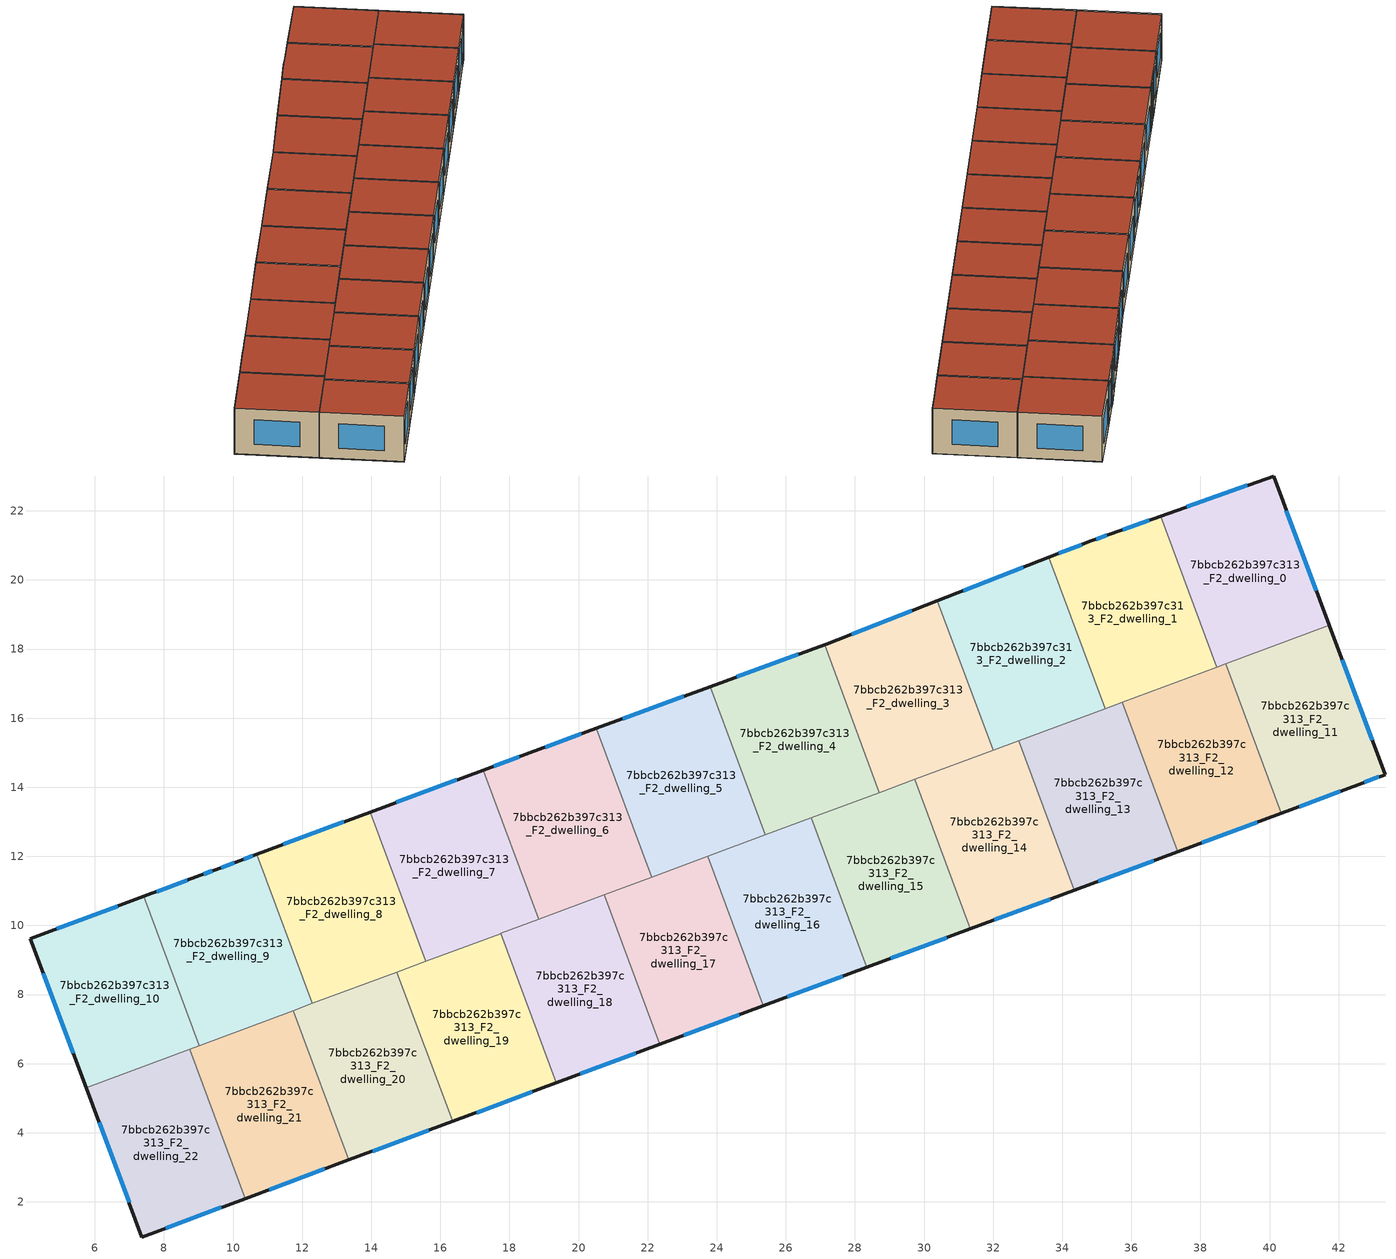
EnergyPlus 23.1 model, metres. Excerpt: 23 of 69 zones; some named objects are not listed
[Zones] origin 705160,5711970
7bbcb262b397c313_F2_dwelling_0
 floor to 7bbcb262b397c313_F1_dwelling_0 (EU_floor_Construction): 41.73,18.69 40.12,23.01 36.85,21.84 38.47,17.48 z6
 wall outside (EU_wall_Construction): 36.85,21.84 40.12,23.01 41.73,18.69 z6:9
 wall to 7bbcb262b397c313_F2_dwelling_1 (EU_wall_Construction): 38.47,17.48 36.85,21.84 z6:9
 wall to 7bbcb262b397c313_F2_dwelling_11 (EU_wall_Construction): 41.73,18.69 38.73,17.57 z6:9
 wall to 7bbcb262b397c313_F2_dwelling_12 (EU_wall_Construction): 38.73,17.57 38.47,17.48 z6:9
 window (EU_Window_Construction): 37.6,22.11 39.36,22.74 / 40.49,22.01 41.36,19.69 z6.69:8.31
 roof outside (EU_roof_Construction): 40.12,23.01 41.73,18.69 38.47,17.48 36.85,21.84 z9
7bbcb262b397c313_F2_dwelling_1
 floor to 7bbcb262b397c313_F1_dwelling_1 (EU_floor_Construction): 38.47,17.48 36.85,21.84 35.43,21.34 34.84,21.14 33.62,20.66 35.25,16.28 z6
 wall outside (EU_wall_Construction): 33.62,20.66 34.84,21.14 35.43,21.34 36.85,21.84 z6:9
 wall to 7bbcb262b397c313_F2_dwelling_2 (EU_wall_Construction): 35.25,16.28 33.62,20.66 z6:9
 wall to 7bbcb262b397c313_F2_dwelling_12 (EU_wall_Construction): 38.47,17.48 35.73,16.46 z6:9
 wall to 7bbcb262b397c313_F2_dwelling_13 (EU_wall_Construction): 35.73,16.46 35.25,16.28 z6:9
 window (EU_Window_Construction): 33.9,20.77 34.56,21.03 / 34.98,21.18 35.29,21.29 / 35.75,21.46 36.52,21.73 z6.69:8.31
 roof outside (EU_roof_Construction): 36.85,21.84 38.47,17.48 35.25,16.28 33.62,20.66 34.84,21.14 35.43,21.34 z9
7bbcb262b397c313_F2_dwelling_10
 floor to 7bbcb262b397c313_F1_dwelling_10 (EU_floor_Construction): 9.02,6.52 7.42,10.84 4.14,9.62 5.75,5.31 z6
 wall outside (EU_wall_Construction): 5.75,5.31 4.14,9.62 7.42,10.84 z6:9
 wall to 7bbcb262b397c313_F2_dwelling_9 (EU_wall_Construction): 7.42,10.84 9.02,6.52 z6:9
 wall to 7bbcb262b397c313_F2_dwelling_22 (EU_wall_Construction): 8.75,6.42 5.75,5.31 z6:9
 wall to 7bbcb262b397c313_F2_dwelling_21 (EU_wall_Construction): 9.02,6.52 8.75,6.42 z6:9
 window (EU_Window_Construction): 5.37,6.3 4.51,8.62 / 4.9,9.9 6.66,10.56 z6.69:8.31
 roof outside (EU_roof_Construction): 7.42,10.84 9.02,6.52 5.75,5.31 4.14,9.62 z9
7bbcb262b397c313_F2_dwelling_11
 floor to 7bbcb262b397c313_F1_dwelling_11 (EU_floor_Construction): 43.34,14.37 41.73,18.69 38.73,17.57 40.34,13.25 42.56,14.08 z6
 wall outside (EU_wall_Construction): 41.73,18.69 43.34,14.37 42.56,14.08 40.34,13.25 z6:9
 wall to 7bbcb262b397c313_F2_dwelling_12 (EU_wall_Construction): 40.34,13.25 38.73,17.57 z6:9
 window (EU_Window_Construction): 42.1,17.69 42.97,15.37 / 43.16,14.3 42.74,14.14 / 42.05,13.89 40.85,13.44 z6.69:8.31
 roof outside (EU_roof_Construction): 41.73,18.69 43.34,14.37 42.56,14.08 40.34,13.25 38.73,17.57 z9
7bbcb262b397c313_F2_dwelling_12
 floor to 7bbcb262b397c313_F1_dwelling_12 (EU_floor_Construction): 40.34,13.25 38.73,17.57 35.73,16.46 37.34,12.13 z6
 wall outside (EU_wall_Construction): 40.34,13.25 37.34,12.13 z6:9
 wall to 7bbcb262b397c313_F2_dwelling_13 (EU_wall_Construction): 37.34,12.13 35.73,16.46 z6:9
 window (EU_Window_Construction): 39.65,12.99 38.04,12.39 z6.69:8.31
 roof outside (EU_roof_Construction): 38.73,17.57 40.34,13.25 37.34,12.13 35.73,16.46 z9
7bbcb262b397c313_F2_dwelling_13
 floor to 7bbcb262b397c313_F1_dwelling_13 (EU_floor_Construction): 37.34,12.13 35.73,16.46 32.73,15.34 34.34,11.02 z6
 wall outside (EU_wall_Construction): 37.34,12.13 34.34,11.02 z6:9
 wall to 7bbcb262b397c313_F2_dwelling_14 (EU_wall_Construction): 34.34,11.02 32.73,15.34 z6:9
 wall to 7bbcb262b397c313_F2_dwelling_2 (EU_wall_Construction): 32.73,15.34 35.25,16.28 z6:9
 window (EU_Window_Construction): 36.65,11.88 35.04,11.28 z6.69:8.31
 roof outside (EU_roof_Construction): 35.73,16.46 37.34,12.13 34.34,11.02 32.73,15.34 z9
7bbcb262b397c313_F2_dwelling_14
 floor to 7bbcb262b397c313_F1_dwelling_14 (EU_floor_Construction): 34.34,11.02 32.73,15.34 29.73,14.23 31.34,9.9 z6
 wall outside (EU_wall_Construction): 34.34,11.02 31.34,9.9 z6:9
 wall to 7bbcb262b397c313_F2_dwelling_15 (EU_wall_Construction): 31.34,9.9 29.73,14.23 z6:9
 wall to 7bbcb262b397c313_F2_dwelling_3 (EU_wall_Construction): 29.73,14.23 32,15.07 z6:9
 wall to 7bbcb262b397c313_F2_dwelling_2 (EU_wall_Construction): 32,15.07 32.73,15.34 z6:9
 window (EU_Window_Construction): 33.65,10.76 32.04,10.16 z6.69:8.31
 roof outside (EU_roof_Construction): 32.73,15.34 34.34,11.02 31.34,9.9 29.73,14.23 z9
7bbcb262b397c313_F2_dwelling_15
 floor to 7bbcb262b397c313_F1_dwelling_15 (EU_floor_Construction): 31.34,9.9 29.73,14.23 26.74,13.11 28.34,8.79 z6
 wall outside (EU_wall_Construction): 31.34,9.9 28.34,8.79 z6:9
 wall to 7bbcb262b397c313_F2_dwelling_16 (EU_wall_Construction): 28.34,8.79 26.74,13.11 z6:9
 wall to 7bbcb262b397c313_F2_dwelling_4 (EU_wall_Construction): 26.74,13.11 28.71,13.85 z6:9
 wall to 7bbcb262b397c313_F2_dwelling_3 (EU_wall_Construction): 28.71,13.85 29.73,14.23 z6:9
 window (EU_Window_Construction): 30.65,9.65 29.04,9.05 z6.69:8.31
 roof outside (EU_roof_Construction): 29.73,14.23 31.34,9.9 28.34,8.79 26.74,13.11 z9
7bbcb262b397c313_F2_dwelling_16
 floor to 7bbcb262b397c313_F1_dwelling_16 (EU_floor_Construction): 28.34,8.79 26.74,13.11 23.74,12 25.35,7.67 z6
 wall outside (EU_wall_Construction): 28.34,8.79 25.35,7.67 z6:9
 wall to 7bbcb262b397c313_F2_dwelling_17 (EU_wall_Construction): 25.35,7.67 23.74,12 z6:9
 wall to 7bbcb262b397c313_F2_dwelling_5 (EU_wall_Construction): 23.74,12 25.41,12.62 z6:9
 wall to 7bbcb262b397c313_F2_dwelling_4 (EU_wall_Construction): 25.41,12.62 26.74,13.11 z6:9
 window (EU_Window_Construction): 27.65,8.53 26.04,7.93 z6.69:8.31
 roof outside (EU_roof_Construction): 26.74,13.11 28.34,8.79 25.35,7.67 23.74,12 z9
7bbcb262b397c313_F2_dwelling_17
 floor to 7bbcb262b397c313_F1_dwelling_17 (EU_floor_Construction): 25.35,7.67 23.74,12 20.74,10.88 22.35,6.56 z6
 wall outside (EU_wall_Construction): 25.35,7.67 22.35,6.56 z6:9
 wall to 7bbcb262b397c313_F2_dwelling_18 (EU_wall_Construction): 22.35,6.56 20.74,10.88 z6:9
 wall to 7bbcb262b397c313_F2_dwelling_6 (EU_wall_Construction): 20.74,10.88 22.12,11.4 z6:9
 wall to 7bbcb262b397c313_F2_dwelling_5 (EU_wall_Construction): 22.12,11.4 23.74,12 z6:9
 window (EU_Window_Construction): 24.65,7.41 23.04,6.82 z6.69:8.31
 roof outside (EU_roof_Construction): 23.74,12 25.35,7.67 22.35,6.56 20.74,10.88 z9
7bbcb262b397c313_F2_dwelling_18
 floor to 7bbcb262b397c313_F1_dwelling_18 (EU_floor_Construction): 22.35,6.56 20.74,10.88 17.74,9.77 19.35,5.44 z6
 wall outside (EU_wall_Construction): 22.35,6.56 19.35,5.44 z6:9
 wall to 7bbcb262b397c313_F2_dwelling_19 (EU_wall_Construction): 19.35,5.44 17.74,9.77 z6:9
 wall to 7bbcb262b397c313_F2_dwelling_7 (EU_wall_Construction): 17.74,9.77 18.84,10.18 z6:9
 wall to 7bbcb262b397c313_F2_dwelling_6 (EU_wall_Construction): 18.84,10.18 20.74,10.88 z6:9
 window (EU_Window_Construction): 21.65,6.3 20.04,5.7 z6.69:8.31
 roof outside (EU_roof_Construction): 20.74,10.88 22.35,6.56 19.35,5.44 17.74,9.77 z9
7bbcb262b397c313_F2_dwelling_19
 floor to 7bbcb262b397c313_F1_dwelling_19 (EU_floor_Construction): 19.35,5.44 17.74,9.77 14.74,8.65 16.35,4.33 z6
 wall outside (EU_wall_Construction): 19.35,5.44 16.35,4.33 z6:9
 wall to 7bbcb262b397c313_F2_dwelling_20 (EU_wall_Construction): 16.35,4.33 14.74,8.65 z6:9
 wall to 7bbcb262b397c313_F2_dwelling_8 (EU_wall_Construction): 14.74,8.65 15.57,8.96 z6:9
 wall to 7bbcb262b397c313_F2_dwelling_7 (EU_wall_Construction): 15.57,8.96 17.74,9.77 z6:9
 window (EU_Window_Construction): 18.66,5.18 17.05,4.59 z6.69:8.31
 roof outside (EU_roof_Construction): 17.74,9.77 19.35,5.44 16.35,4.33 14.74,8.65 z9
7bbcb262b397c313_F2_dwelling_2
 floor to 7bbcb262b397c313_F1_dwelling_2 (EU_floor_Construction): 35.25,16.28 33.62,20.66 30.39,19.4 32,15.07 z6
 wall outside (EU_wall_Construction): 30.39,19.4 33.62,20.66 z6:9
 wall to 7bbcb262b397c313_F2_dwelling_3 (EU_wall_Construction): 32,15.07 30.39,19.4 z6:9
 window (EU_Window_Construction): 31.13,19.69 32.87,20.37 z6.69:8.31
 roof outside (EU_roof_Construction): 33.62,20.66 35.25,16.28 32,15.07 30.39,19.4 z9
7bbcb262b397c313_F2_dwelling_20
 floor to 7bbcb262b397c313_F1_dwelling_20 (EU_floor_Construction): 16.35,4.33 14.74,8.65 11.74,7.54 13.35,3.21 z6
 wall outside (EU_wall_Construction): 16.35,4.33 13.35,3.21 z6:9
 wall to 7bbcb262b397c313_F2_dwelling_21 (EU_wall_Construction): 13.35,3.21 11.74,7.54 z6:9
 wall to 7bbcb262b397c313_F2_dwelling_9 (EU_wall_Construction): 11.74,7.54 12.3,7.74 z6:9
 wall to 7bbcb262b397c313_F2_dwelling_8 (EU_wall_Construction): 12.3,7.74 14.74,8.65 z6:9
 window (EU_Window_Construction): 15.66,4.07 14.05,3.47 z6.69:8.31
 roof outside (EU_roof_Construction): 14.74,8.65 16.35,4.33 13.35,3.21 11.74,7.54 z9
7bbcb262b397c313_F2_dwelling_21
 floor to 7bbcb262b397c313_F1_dwelling_21 (EU_floor_Construction): 13.35,3.21 11.74,7.54 8.75,6.42 10.36,2.1 z6
 wall outside (EU_wall_Construction): 13.35,3.21 10.36,2.1 z6:9
 wall to 7bbcb262b397c313_F2_dwelling_22 (EU_wall_Construction): 10.36,2.1 8.75,6.42 z6:9
 wall to 7bbcb262b397c313_F2_dwelling_9 (EU_wall_Construction): 9.02,6.52 11.74,7.54 z6:9
 window (EU_Window_Construction): 12.66,2.95 11.05,2.36 z6.69:8.31
 roof outside (EU_roof_Construction): 11.74,7.54 13.35,3.21 10.36,2.1 8.75,6.42 z9
7bbcb262b397c313_F2_dwelling_22
 floor to 7bbcb262b397c313_F1_dwelling_22 (EU_floor_Construction): 10.36,2.1 8.75,6.42 5.75,5.31 7.36,0.98 z6
 wall outside (EU_wall_Construction): 10.36,2.1 7.36,0.98 5.75,5.31 z6:9
 window (EU_Window_Construction): 9.66,1.84 8.05,1.24 / 6.99,1.98 6.12,4.31 z6.69:8.31
 roof outside (EU_roof_Construction): 8.75,6.42 10.36,2.1 7.36,0.98 5.75,5.31 z9
7bbcb262b397c313_F2_dwelling_3
 floor to 7bbcb262b397c313_F1_dwelling_3 (EU_floor_Construction): 32,15.07 30.39,19.4 27.17,18.14 27.12,18.12 28.71,13.85 z6
 wall outside (EU_wall_Construction): 27.12,18.12 27.17,18.14 30.39,19.4 z6:9
 wall to 7bbcb262b397c313_F2_dwelling_4 (EU_wall_Construction): 28.71,13.85 27.12,18.12 z6:9
 window (EU_Window_Construction): 27.91,18.43 29.64,19.11 z6.69:8.31
 roof outside (EU_roof_Construction): 30.39,19.4 32,15.07 28.71,13.85 27.12,18.12 27.17,18.14 z9
7bbcb262b397c313_F2_dwelling_4
 floor to 7bbcb262b397c313_F1_dwelling_4 (EU_floor_Construction): 28.71,13.85 27.12,18.12 23.81,16.91 25.41,12.62 z6
 wall outside (EU_wall_Construction): 23.81,16.91 27.12,18.12 z6:9
 wall to 7bbcb262b397c313_F2_dwelling_5 (EU_wall_Construction): 25.41,12.62 23.81,16.91 z6:9
 window (EU_Window_Construction): 24.58,17.19 26.35,17.84 z6.69:8.31
 roof outside (EU_roof_Construction): 27.12,18.12 28.71,13.85 25.41,12.62 23.81,16.91 z9
7bbcb262b397c313_F2_dwelling_5
 floor to 7bbcb262b397c313_F1_dwelling_5 (EU_floor_Construction): 25.41,12.62 23.81,16.91 20.52,15.71 22.12,11.4 z6
 wall outside (EU_wall_Construction): 20.52,15.71 23.81,16.91 z6:9
 wall to 7bbcb262b397c313_F2_dwelling_6 (EU_wall_Construction): 22.12,11.4 20.52,15.71 z6:9
 window (EU_Window_Construction): 21.28,15.99 23.05,16.63 z6.69:8.31
 roof outside (EU_roof_Construction): 23.81,16.91 25.41,12.62 22.12,11.4 20.52,15.71 z9
7bbcb262b397c313_F2_dwelling_6
 floor to 7bbcb262b397c313_F1_dwelling_6 (EU_floor_Construction): 22.12,11.4 20.52,15.71 18.59,15 17.24,14.5 18.84,10.18 z6
 wall outside (EU_wall_Construction): 17.24,14.5 18.59,15 20.52,15.71 z6:9
 wall to 7bbcb262b397c313_F2_dwelling_7 (EU_wall_Construction): 18.84,10.18 17.24,14.5 z6:9
 window (EU_Window_Construction): 17.55,14.61 18.28,14.88 / 19.04,15.16 20.07,15.54 z6.69:8.31
 roof outside (EU_roof_Construction): 20.52,15.71 22.12,11.4 18.84,10.18 17.24,14.5 18.59,15 z9
7bbcb262b397c313_F2_dwelling_7
 floor to 7bbcb262b397c313_F1_dwelling_7 (EU_floor_Construction): 18.84,10.18 17.24,14.5 13.96,13.28 15.57,8.96 z6
 wall outside (EU_wall_Construction): 13.96,13.28 17.24,14.5 z6:9
 wall to 7bbcb262b397c313_F2_dwelling_8 (EU_wall_Construction): 15.57,8.96 13.96,13.28 z6:9
 window (EU_Window_Construction): 14.72,13.56 16.48,14.22 z6.69:8.31
 roof outside (EU_roof_Construction): 17.24,14.5 18.84,10.18 15.57,8.96 13.96,13.28 z9
7bbcb262b397c313_F2_dwelling_8
 floor to 7bbcb262b397c313_F1_dwelling_8 (EU_floor_Construction): 15.57,8.96 13.96,13.28 10.69,12.06 12.3,7.74 z6
 wall outside (EU_wall_Construction): 10.69,12.06 13.96,13.28 z6:9
 wall to 7bbcb262b397c313_F2_dwelling_9 (EU_wall_Construction): 12.3,7.74 10.69,12.06 z6:9
 window (EU_Window_Construction): 11.45,12.35 13.21,13 z6.69:8.31
 roof outside (EU_roof_Construction): 13.96,13.28 15.57,8.96 12.3,7.74 10.69,12.06 z9
7bbcb262b397c313_F2_dwelling_9
 floor to 7bbcb262b397c313_F1_dwelling_9 (EU_floor_Construction): 12.3,7.74 10.69,12.06 10.19,11.88 9.5,11.62 9.05,11.45 7.42,10.84 9.02,6.52 z6
 wall outside (EU_wall_Construction): 7.42,10.84 9.05,11.45 9.5,11.62 10.19,11.88 10.69,12.06 z6:9
 window (EU_Window_Construction): 7.79,10.98 8.67,11.31 / 9.15,11.49 9.4,11.58 / 9.66,11.68 10.03,11.82 / 10.3,11.92 10.57,12.02 z6.69:8.31
 roof outside (EU_roof_Construction): 10.69,12.06 12.3,7.74 9.02,6.52 7.42,10.84 9.05,11.45 9.5,11.62 10.19,11.88 z9
[Building]
EU S2 Campaign: North Axis=0; Terrain=City; Solar Distribution=FullExterior
[Site:Location]
London: Latitude=51.5; Longitude=-0.5; Time Zone=0; Elevation=25
[SizingPeriod:WeatherFileDays]
AnnualSizingPeriod: Begin Month=1; Begin Day of Month=1; End Month=12; End Day of Month=31; Day of Week for Start Day=Monday; Use Weather File Daylight Saving Period=No; Use Weather File Rain and Snow Indicators=No
[MATERIAL]
EU_InternalMass_Material: Roughness=MediumRough; Thickness=0.1; Conductivity=1; Density=1800; Specific Heat=900; Thermal Absorptance=0.9; Solar Absorptance=0.7; Visible Absorptance=0.7
[MATERIAL:NOMASS] Roughness=MediumRough; Thermal Absorptance=0.9; Solar Absorptance=0.7; Visible Absorptance=0.7
Name | Thermal Resistance
EU_wall_NoMass | 0.635353
EU_roof_NoMass | 0.675062
EU_floor_NoMass | 1.96382
[WINDOWMATERIAL:SIMPLEGLAZINGSYSTEM]
EU_Window_SimpleGlazing: UFactor=2.96269; Solar Heat Gain Coefficient=0.76; Visible Transmittance=0.76
[CONSTRUCTION]
EU_wall_Construction: EU_wall_NoMass
EU_roof_Construction: EU_roof_NoMass
EU_floor_Construction: EU_floor_NoMass
EU_InternalMass_Construction: EU_InternalMass_Material
EU_Window_Construction: EU_Window_SimpleGlazing
[ZONE] Type=1; Multiplier=1; Ceiling Height=autocalculate; Floor Area=autocalculate; Part of Total Floor Area=Yes
Name | Volume
7bbcb262b397c313_F2_dwelling_0 | 48.3142
7bbcb262b397c313_F2_dwelling_1 | 48.3018
7bbcb262b397c313_F2_dwelling_10; 7bbcb262b397c313_F2_dwelling_9 | 48.3127
7bbcb262b397c313_F2_dwelling_11; 7bbcb262b397c313_F2_dwelling_22 | 44.283
7bbcb262b397c313_F2_dwelling_12 | 44.28
7bbcb262b397c313_F2_dwelling_13 | 44.2881
7bbcb262b397c313_F2_dwelling_14; 7bbcb262b397c313_F2_dwelling_16; 7bbcb262b397c313_F2_dwelling_17 | 44.2844
7bbcb262b397c313_F2_dwelling_15 | 44.2764
7bbcb262b397c313_F2_dwelling_18 | 44.2866
7bbcb262b397c313_F2_dwelling_19 | 44.2859
7bbcb262b397c313_F2_dwelling_2 | 48.3157
7bbcb262b397c313_F2_dwelling_20 | 44.2808
7bbcb262b397c313_F2_dwelling_21 | 44.2815
7bbcb262b397c313_F2_dwelling_3 | 48.301
7bbcb262b397c313_F2_dwelling_4 | 48.3186
7bbcb262b397c313_F2_dwelling_5 | 48.3149
7bbcb262b397c313_F2_dwelling_6 | 48.3062
7bbcb262b397c313_F2_dwelling_7 | 48.3113
7bbcb262b397c313_F2_dwelling_8 | 48.2952
[INTERNALMASS] Construction=EU_InternalMass_Construction
Name | Zone or ZoneList | Surface Area
7bbcb262b397c313_F2_dwelling_0_EU_InternalMass | 7bbcb262b397c313_F2_dwelling_0 | 16.1046
7bbcb262b397c313_F2_dwelling_1_EU_InternalMass | 7bbcb262b397c313_F2_dwelling_1 | 16.1005
7bbcb262b397c313_F2_dwelling_2_EU_InternalMass | 7bbcb262b397c313_F2_dwelling_2 | 16.1049
7bbcb262b397c313_F2_dwelling_3_EU_InternalMass | 7bbcb262b397c313_F2_dwelling_3 | 16.1005
7bbcb262b397c313_F2_dwelling_4_EU_InternalMass | 7bbcb262b397c313_F2_dwelling_4 | 16.1065
7bbcb262b397c313_F2_dwelling_5_EU_InternalMass | 7bbcb262b397c313_F2_dwelling_5 | 16.1052
7bbcb262b397c313_F2_dwelling_6_EU_InternalMass | 7bbcb262b397c313_F2_dwelling_6 | 16.1025
7bbcb262b397c313_F2_dwelling_7_EU_InternalMass | 7bbcb262b397c313_F2_dwelling_7 | 16.1034
7bbcb262b397c313_F2_dwelling_8_EU_InternalMass | 7bbcb262b397c313_F2_dwelling_8 | 16.0984
7bbcb262b397c313_F2_dwelling_9_EU_InternalMass | 7bbcb262b397c313_F2_dwelling_9 | 16.1041
7bbcb262b397c313_F2_dwelling_10_EU_InternalMass | 7bbcb262b397c313_F2_dwelling_10 | 16.1043
7bbcb262b397c313_F2_dwelling_11_EU_InternalMass | 7bbcb262b397c313_F2_dwelling_11 | 14.7611
7bbcb262b397c313_F2_dwelling_12_EU_InternalMass | 7bbcb262b397c313_F2_dwelling_12 | 14.7599
7bbcb262b397c313_F2_dwelling_13_EU_InternalMass | 7bbcb262b397c313_F2_dwelling_13 | 14.7629
7bbcb262b397c313_F2_dwelling_14_EU_InternalMass | 7bbcb262b397c313_F2_dwelling_14 | 14.7613
7bbcb262b397c313_F2_dwelling_15_EU_InternalMass | 7bbcb262b397c313_F2_dwelling_15 | 14.759
7bbcb262b397c313_F2_dwelling_16_EU_InternalMass | 7bbcb262b397c313_F2_dwelling_16 | 14.7613
7bbcb262b397c313_F2_dwelling_17_EU_InternalMass | 7bbcb262b397c313_F2_dwelling_17 | 14.762
7bbcb262b397c313_F2_dwelling_18_EU_InternalMass | 7bbcb262b397c313_F2_dwelling_18 | 14.762
7bbcb262b397c313_F2_dwelling_19_EU_InternalMass | 7bbcb262b397c313_F2_dwelling_19 | 14.762
7bbcb262b397c313_F2_dwelling_20_EU_InternalMass | 7bbcb262b397c313_F2_dwelling_20 | 14.7614
7bbcb262b397c313_F2_dwelling_21_EU_InternalMass | 7bbcb262b397c313_F2_dwelling_21 | 14.7604
7bbcb262b397c313_F2_dwelling_22_EU_InternalMass | 7bbcb262b397c313_F2_dwelling_22 | 14.7607
[OTHEREQUIPMENT] Fuel Type=Electricity; Design Level Calculation Method=Watts/Area; Power per Zone Floor Area=1; Fraction Latent=0; Fraction Radiant=0; Fraction Lost=0; Carbon Dioxide Generation Rate=0; EndUse Subcategory=EU_Step8_InternalGains
Name | Zone or ZoneList or Space or SpaceList | Schedule
EU_Step8_InternalGain_7bbcb262b397c313_F2_dwelling_0_f000 | 7bbcb262b397c313_F2_dwelling_0 | EU_Step8_GainSchedule_7bbcb262b397c313_F2_dwelling_0_f000
EU_Step8_InternalGain_7bbcb262b397c313_F2_dwelling_1_f000 | 7bbcb262b397c313_F2_dwelling_1 | EU_Step8_GainSchedule_7bbcb262b397c313_F2_dwelling_1_f000
EU_Step8_InternalGain_7bbcb262b397c313_F2_dwelling_2_f000 | 7bbcb262b397c313_F2_dwelling_2 | EU_Step8_GainSchedule_7bbcb262b397c313_F2_dwelling_2_f000
EU_Step8_InternalGain_7bbcb262b397c313_F2_dwelling_3_f000 | 7bbcb262b397c313_F2_dwelling_3 | EU_Step8_GainSchedule_7bbcb262b397c313_F2_dwelling_3_f000
EU_Step8_InternalGain_7bbcb262b397c313_F2_dwelling_4_f000 | 7bbcb262b397c313_F2_dwelling_4 | EU_Step8_GainSchedule_7bbcb262b397c313_F2_dwelling_4_f000
EU_Step8_InternalGain_7bbcb262b397c313_F2_dwelling_5_f000 | 7bbcb262b397c313_F2_dwelling_5 | EU_Step8_GainSchedule_7bbcb262b397c313_F2_dwelling_5_f000
EU_Step8_InternalGain_7bbcb262b397c313_F2_dwelling_6_f000 | 7bbcb262b397c313_F2_dwelling_6 | EU_Step8_GainSchedule_7bbcb262b397c313_F2_dwelling_6_f000
EU_Step8_InternalGain_7bbcb262b397c313_F2_dwelling_7_f000 | 7bbcb262b397c313_F2_dwelling_7 | EU_Step8_GainSchedule_7bbcb262b397c313_F2_dwelling_7_f000
EU_Step8_InternalGain_7bbcb262b397c313_F2_dwelling_8_f000 | 7bbcb262b397c313_F2_dwelling_8 | EU_Step8_GainSchedule_7bbcb262b397c313_F2_dwelling_8_f000
EU_Step8_InternalGain_7bbcb262b397c313_F2_dwelling_9_f000 | 7bbcb262b397c313_F2_dwelling_9 | EU_Step8_GainSchedule_7bbcb262b397c313_F2_dwelling_9_f000
EU_Step8_InternalGain_7bbcb262b397c313_F2_dwelling_10_f000 | 7bbcb262b397c313_F2_dwelling_10 | EU_Step8_GainSchedule_7bbcb262b397c313_F2_dwelling_10_f000
EU_Step8_InternalGain_7bbcb262b397c313_F2_dwelling_11_f000 | 7bbcb262b397c313_F2_dwelling_11 | EU_Step8_GainSchedule_7bbcb262b397c313_F2_dwelling_11_f000
EU_Step8_InternalGain_7bbcb262b397c313_F2_dwelling_12_f000 | 7bbcb262b397c313_F2_dwelling_12 | EU_Step8_GainSchedule_7bbcb262b397c313_F2_dwelling_12_f000
EU_Step8_InternalGain_7bbcb262b397c313_F2_dwelling_13_f000 | 7bbcb262b397c313_F2_dwelling_13 | EU_Step8_GainSchedule_7bbcb262b397c313_F2_dwelling_13_f000
EU_Step8_InternalGain_7bbcb262b397c313_F2_dwelling_14_f000 | 7bbcb262b397c313_F2_dwelling_14 | EU_Step8_GainSchedule_7bbcb262b397c313_F2_dwelling_14_f000
EU_Step8_InternalGain_7bbcb262b397c313_F2_dwelling_15_f000 | 7bbcb262b397c313_F2_dwelling_15 | EU_Step8_GainSchedule_7bbcb262b397c313_F2_dwelling_15_f000
EU_Step8_InternalGain_7bbcb262b397c313_F2_dwelling_16_f000 | 7bbcb262b397c313_F2_dwelling_16 | EU_Step8_GainSchedule_7bbcb262b397c313_F2_dwelling_16_f000
EU_Step8_InternalGain_7bbcb262b397c313_F2_dwelling_17_f000 | 7bbcb262b397c313_F2_dwelling_17 | EU_Step8_GainSchedule_7bbcb262b397c313_F2_dwelling_17_f000
EU_Step8_InternalGain_7bbcb262b397c313_F2_dwelling_18_f000 | 7bbcb262b397c313_F2_dwelling_18 | EU_Step8_GainSchedule_7bbcb262b397c313_F2_dwelling_18_f000
EU_Step8_InternalGain_7bbcb262b397c313_F2_dwelling_19_f000 | 7bbcb262b397c313_F2_dwelling_19 | EU_Step8_GainSchedule_7bbcb262b397c313_F2_dwelling_19_f000
EU_Step8_InternalGain_7bbcb262b397c313_F2_dwelling_20_f000 | 7bbcb262b397c313_F2_dwelling_20 | EU_Step8_GainSchedule_7bbcb262b397c313_F2_dwelling_20_f000
EU_Step8_InternalGain_7bbcb262b397c313_F2_dwelling_21_f000 | 7bbcb262b397c313_F2_dwelling_21 | EU_Step8_GainSchedule_7bbcb262b397c313_F2_dwelling_21_f000
EU_Step8_InternalGain_7bbcb262b397c313_F2_dwelling_22_f000 | 7bbcb262b397c313_F2_dwelling_22 | EU_Step8_GainSchedule_7bbcb262b397c313_F2_dwelling_22_f000
[ZONEVENTILATION:DESIGNFLOWRATE] Schedule=EU_AlwaysOn; Design Flow Rate Calculation Method=AirChanges/Hour; Air Changes per Hour=0.555504; Ventilation Type=Natural; Fan Pressure Rise=0; Fan Total Efficiency=1; Constant Term Coefficient=1; Temperature Term Coefficient=0; Velocity Term Coefficient=0; Velocity Squared Term Coefficient=0; Minimum Indoor Temperature=-100; Maximum Indoor Temperature=100; Delta Temperature=-100; Minimum Outdoor Temperature=-100; Maximum Outdoor Temperature=100; Maximum Wind Speed=40
Name | Zone or ZoneList or Space or SpaceList
EU_ConstantAir_7bbcb262b397c313_F2_dwelling_0 | 7bbcb262b397c313_F2_dwelling_0
EU_ConstantAir_7bbcb262b397c313_F2_dwelling_1 | 7bbcb262b397c313_F2_dwelling_1
EU_ConstantAir_7bbcb262b397c313_F2_dwelling_2 | 7bbcb262b397c313_F2_dwelling_2
EU_ConstantAir_7bbcb262b397c313_F2_dwelling_3 | 7bbcb262b397c313_F2_dwelling_3
EU_ConstantAir_7bbcb262b397c313_F2_dwelling_4 | 7bbcb262b397c313_F2_dwelling_4
EU_ConstantAir_7bbcb262b397c313_F2_dwelling_5 | 7bbcb262b397c313_F2_dwelling_5
EU_ConstantAir_7bbcb262b397c313_F2_dwelling_6 | 7bbcb262b397c313_F2_dwelling_6
EU_ConstantAir_7bbcb262b397c313_F2_dwelling_7 | 7bbcb262b397c313_F2_dwelling_7
EU_ConstantAir_7bbcb262b397c313_F2_dwelling_8 | 7bbcb262b397c313_F2_dwelling_8
EU_ConstantAir_7bbcb262b397c313_F2_dwelling_9 | 7bbcb262b397c313_F2_dwelling_9
EU_ConstantAir_7bbcb262b397c313_F2_dwelling_10 | 7bbcb262b397c313_F2_dwelling_10
EU_ConstantAir_7bbcb262b397c313_F2_dwelling_11 | 7bbcb262b397c313_F2_dwelling_11
EU_ConstantAir_7bbcb262b397c313_F2_dwelling_12 | 7bbcb262b397c313_F2_dwelling_12
EU_ConstantAir_7bbcb262b397c313_F2_dwelling_13 | 7bbcb262b397c313_F2_dwelling_13
EU_ConstantAir_7bbcb262b397c313_F2_dwelling_14 | 7bbcb262b397c313_F2_dwelling_14
EU_ConstantAir_7bbcb262b397c313_F2_dwelling_15 | 7bbcb262b397c313_F2_dwelling_15
EU_ConstantAir_7bbcb262b397c313_F2_dwelling_16 | 7bbcb262b397c313_F2_dwelling_16
EU_ConstantAir_7bbcb262b397c313_F2_dwelling_17 | 7bbcb262b397c313_F2_dwelling_17
EU_ConstantAir_7bbcb262b397c313_F2_dwelling_18 | 7bbcb262b397c313_F2_dwelling_18
EU_ConstantAir_7bbcb262b397c313_F2_dwelling_19 | 7bbcb262b397c313_F2_dwelling_19
EU_ConstantAir_7bbcb262b397c313_F2_dwelling_20 | 7bbcb262b397c313_F2_dwelling_20
EU_ConstantAir_7bbcb262b397c313_F2_dwelling_21 | 7bbcb262b397c313_F2_dwelling_21
EU_ConstantAir_7bbcb262b397c313_F2_dwelling_22 | 7bbcb262b397c313_F2_dwelling_22
[HVACTEMPLATE:ZONE:IDEALLOADSAIRSYSTEM] System Availability Schedule=EU_AlwaysOn; Maximum Heating Supply Air Temperature=50; Minimum Cooling Supply Air Temperature=13; Maximum Heating Supply Air Humidity Ratio=0.0156; Minimum Cooling Supply Air Humidity Ratio=0.0077; Heating Limit=NoLimit; Cooling Limit=NoLimit; Heating Availability Schedule=EU_AlwaysOn; Cooling Availability Schedule=EU_CoolingOff; Dehumidification Control Type=ConstantSensibleHeatRatio; Cooling Sensible Heat Ratio=0.7; Dehumidification Setpoint=60; Humidification Control Type=None; Humidification Setpoint=30; Outdoor Air Method=None; Outdoor Air Flow Rate per Person=0.00944; Outdoor Air Flow Rate per Zone Floor Area=0; Outdoor Air Flow Rate per Zone=0; Demand Controlled Ventilation Type=None; Outdoor Air Economizer Type=NoEconomizer; Heat Recovery Type=None; Sensible Heat Recovery Effectiveness=0.7; Latent Heat Recovery Effectiveness=0.65
Name | Template Thermostat
7bbcb262b397c313_F2_dwelling_0 | EU_HeatOnly_7bbcb262b397c313_F2_dwelling_0
7bbcb262b397c313_F2_dwelling_1 | EU_HeatOnly_7bbcb262b397c313_F2_dwelling_1
7bbcb262b397c313_F2_dwelling_2 | EU_HeatOnly_7bbcb262b397c313_F2_dwelling_2
7bbcb262b397c313_F2_dwelling_3 | EU_HeatOnly_7bbcb262b397c313_F2_dwelling_3
7bbcb262b397c313_F2_dwelling_4 | EU_HeatOnly_7bbcb262b397c313_F2_dwelling_4
7bbcb262b397c313_F2_dwelling_5 | EU_HeatOnly_7bbcb262b397c313_F2_dwelling_5
7bbcb262b397c313_F2_dwelling_6 | EU_HeatOnly_7bbcb262b397c313_F2_dwelling_6
7bbcb262b397c313_F2_dwelling_7 | EU_HeatOnly_7bbcb262b397c313_F2_dwelling_7
7bbcb262b397c313_F2_dwelling_8 | EU_HeatOnly_7bbcb262b397c313_F2_dwelling_8
7bbcb262b397c313_F2_dwelling_9 | EU_HeatOnly_7bbcb262b397c313_F2_dwelling_9
7bbcb262b397c313_F2_dwelling_10 | EU_HeatOnly_7bbcb262b397c313_F2_dwelling_10
7bbcb262b397c313_F2_dwelling_11 | EU_HeatOnly_7bbcb262b397c313_F2_dwelling_11
7bbcb262b397c313_F2_dwelling_12 | EU_HeatOnly_7bbcb262b397c313_F2_dwelling_12
7bbcb262b397c313_F2_dwelling_13 | EU_HeatOnly_7bbcb262b397c313_F2_dwelling_13
7bbcb262b397c313_F2_dwelling_14 | EU_HeatOnly_7bbcb262b397c313_F2_dwelling_14
7bbcb262b397c313_F2_dwelling_15 | EU_HeatOnly_7bbcb262b397c313_F2_dwelling_15
7bbcb262b397c313_F2_dwelling_16 | EU_HeatOnly_7bbcb262b397c313_F2_dwelling_16
7bbcb262b397c313_F2_dwelling_17 | EU_HeatOnly_7bbcb262b397c313_F2_dwelling_17
7bbcb262b397c313_F2_dwelling_18 | EU_HeatOnly_7bbcb262b397c313_F2_dwelling_18
7bbcb262b397c313_F2_dwelling_19 | EU_HeatOnly_7bbcb262b397c313_F2_dwelling_19
7bbcb262b397c313_F2_dwelling_20 | EU_HeatOnly_7bbcb262b397c313_F2_dwelling_20
7bbcb262b397c313_F2_dwelling_21 | EU_HeatOnly_7bbcb262b397c313_F2_dwelling_21
7bbcb262b397c313_F2_dwelling_22 | EU_HeatOnly_7bbcb262b397c313_F2_dwelling_22
[SIZING:ZONE] Zone Cooling Design Supply Air Temperature Input Method=SupplyAirTemperature; Zone Cooling Design Supply Air Temperature=13; Zone Heating Design Supply Air Temperature Input Method=SupplyAirTemperature; Zone Heating Design Supply Air Temperature=50; Zone Cooling Design Supply Air Humidity Ratio=0.008; Zone Heating Design Supply Air Humidity Ratio=0.008; Cooling Design Air Flow Method=DesignDay; Cooling Design Air Flow Rate=0; Cooling Minimum Air Flow per Zone Floor Area=0.000762; Cooling Minimum Air Flow=0; Cooling Minimum Air Flow Fraction=0.2; Heating Design Air Flow Method=DesignDay; Heating Design Air Flow Rate=0; Heating Maximum Air Flow per Zone Floor Area=0.002032; Heating Maximum Air Flow=0.141576; Heating Maximum Air Flow Fraction=0.3; Account for Dedicated Outdoor Air System=No; Dedicated Outdoor Air System Control Strategy=NeutralSupplyAir; Dedicated Outdoor Air Low Setpoint Temperature for Design=autosize; Dedicated Outdoor Air High Setpoint Temperature for Design=autosize; Zone Load Sizing Method=Sensible Load Only No Latent Load; Zone Latent Cooling Design Supply Air Humidity Ratio Input Method=HumidityRatioDifference; Zone Cooling Design Supply Air Humidity Ratio Difference=0.005; Zone Latent Heating Design Supply Air Humidity Ratio Input Method=HumidityRatioDifference; Zone Humidification Design Supply Air Humidity Ratio Difference=0.005
7bbcb262b397c313_F2_dwelling_0; 7bbcb262b397c313_F2_dwelling_1; 7bbcb262b397c313_F2_dwelling_2; 7bbcb262b397c313_F2_dwelling_3; 7bbcb262b397c313_F2_dwelling_4; 7bbcb262b397c313_F2_dwelling_5; 7bbcb262b397c313_F2_dwelling_6; 7bbcb262b397c313_F2_dwelling_7; 7bbcb262b397c313_F2_dwelling_8; 7bbcb262b397c313_F2_dwelling_9; 7bbcb262b397c313_F2_dwelling_10; 7bbcb262b397c313_F2_dwelling_11; 7bbcb262b397c313_F2_dwelling_12; 7bbcb262b397c313_F2_dwelling_13; 7bbcb262b397c313_F2_dwelling_14; 7bbcb262b397c313_F2_dwelling_15; 7bbcb262b397c313_F2_dwelling_16; 7bbcb262b397c313_F2_dwelling_17; 7bbcb262b397c313_F2_dwelling_18; 7bbcb262b397c313_F2_dwelling_19; 7bbcb262b397c313_F2_dwelling_20; 7bbcb262b397c313_F2_dwelling_21; 7bbcb262b397c313_F2_dwelling_22
[SCHEDULE:CONSTANT]
Name | Hourly Value
EU_AlwaysOn | 1
EU_CoolingOff | 0
[SCHEDULE:FILE] Column Number=1; Rows to Skip at Top=0; Number of Hours of Data=8760; Column Separator=Comma; Interpolate to Timestep=No; Minutes per Item=60; Adjust Schedule for Daylight Savings=Yes
Name | File
EU_Step8_GainSchedule_7bbcb262b397c313_F2_dwelling_0_f000 | ../../schedules/7bbcb262b397c313/7bbcb262b397c313_F2_dwelling_0_f000_gain.csv
EU_Step8_GainSchedule_7bbcb262b397c313_F2_dwelling_1_f000 | ../../schedules/7bbcb262b397c313/7bbcb262b397c313_F2_dwelling_1_f000_gain.csv
EU_Step8_GainSchedule_7bbcb262b397c313_F2_dwelling_2_f000 | ../../schedules/7bbcb262b397c313/7bbcb262b397c313_F2_dwelling_2_f000_gain.csv
EU_Step8_GainSchedule_7bbcb262b397c313_F2_dwelling_3_f000 | ../../schedules/7bbcb262b397c313/7bbcb262b397c313_F2_dwelling_3_f000_gain.csv
EU_Step8_GainSchedule_7bbcb262b397c313_F2_dwelling_4_f000 | ../../schedules/7bbcb262b397c313/7bbcb262b397c313_F2_dwelling_4_f000_gain.csv
EU_Step8_GainSchedule_7bbcb262b397c313_F2_dwelling_5_f000 | ../../schedules/7bbcb262b397c313/7bbcb262b397c313_F2_dwelling_5_f000_gain.csv
EU_Step8_GainSchedule_7bbcb262b397c313_F2_dwelling_6_f000 | ../../schedules/7bbcb262b397c313/7bbcb262b397c313_F2_dwelling_6_f000_gain.csv
EU_Step8_GainSchedule_7bbcb262b397c313_F2_dwelling_7_f000 | ../../schedules/7bbcb262b397c313/7bbcb262b397c313_F2_dwelling_7_f000_gain.csv
EU_Step8_GainSchedule_7bbcb262b397c313_F2_dwelling_8_f000 | ../../schedules/7bbcb262b397c313/7bbcb262b397c313_F2_dwelling_8_f000_gain.csv
EU_Step8_GainSchedule_7bbcb262b397c313_F2_dwelling_9_f000 | ../../schedules/7bbcb262b397c313/7bbcb262b397c313_F2_dwelling_9_f000_gain.csv
EU_Step8_GainSchedule_7bbcb262b397c313_F2_dwelling_10_f000 | ../../schedules/7bbcb262b397c313/7bbcb262b397c313_F2_dwelling_10_f000_gain.csv
EU_Step8_GainSchedule_7bbcb262b397c313_F2_dwelling_11_f000 | ../../schedules/7bbcb262b397c313/7bbcb262b397c313_F2_dwelling_11_f000_gain.csv
EU_Step8_GainSchedule_7bbcb262b397c313_F2_dwelling_12_f000 | ../../schedules/7bbcb262b397c313/7bbcb262b397c313_F2_dwelling_12_f000_gain.csv
EU_Step8_GainSchedule_7bbcb262b397c313_F2_dwelling_13_f000 | ../../schedules/7bbcb262b397c313/7bbcb262b397c313_F2_dwelling_13_f000_gain.csv
EU_Step8_GainSchedule_7bbcb262b397c313_F2_dwelling_14_f000 | ../../schedules/7bbcb262b397c313/7bbcb262b397c313_F2_dwelling_14_f000_gain.csv
EU_Step8_GainSchedule_7bbcb262b397c313_F2_dwelling_15_f000 | ../../schedules/7bbcb262b397c313/7bbcb262b397c313_F2_dwelling_15_f000_gain.csv
EU_Step8_GainSchedule_7bbcb262b397c313_F2_dwelling_16_f000 | ../../schedules/7bbcb262b397c313/7bbcb262b397c313_F2_dwelling_16_f000_gain.csv
EU_Step8_GainSchedule_7bbcb262b397c313_F2_dwelling_17_f000 | ../../schedules/7bbcb262b397c313/7bbcb262b397c313_F2_dwelling_17_f000_gain.csv
EU_Step8_GainSchedule_7bbcb262b397c313_F2_dwelling_18_f000 | ../../schedules/7bbcb262b397c313/7bbcb262b397c313_F2_dwelling_18_f000_gain.csv
EU_Step8_GainSchedule_7bbcb262b397c313_F2_dwelling_19_f000 | ../../schedules/7bbcb262b397c313/7bbcb262b397c313_F2_dwelling_19_f000_gain.csv
EU_Step8_GainSchedule_7bbcb262b397c313_F2_dwelling_20_f000 | ../../schedules/7bbcb262b397c313/7bbcb262b397c313_F2_dwelling_20_f000_gain.csv
EU_Step8_GainSchedule_7bbcb262b397c313_F2_dwelling_21_f000 | ../../schedules/7bbcb262b397c313/7bbcb262b397c313_F2_dwelling_21_f000_gain.csv
EU_Step8_GainSchedule_7bbcb262b397c313_F2_dwelling_22_f000 | ../../schedules/7bbcb262b397c313/7bbcb262b397c313_F2_dwelling_22_f000_gain.csv
